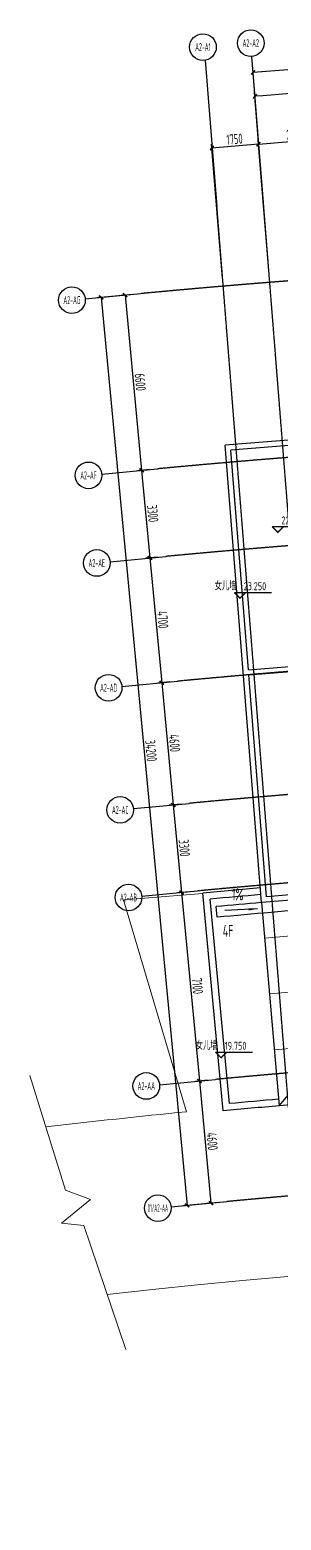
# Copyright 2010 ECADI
# Model space of a CAD drawing. Header units: millimetres. Extents: x 11677979 to 11902225, y -6694179 to -6308891.
# Drawn here: x 11744094 to 11753522, y -6418313 to -6362425 of the extents above; entities that cross this region are included whole.
import ezdxf
from ezdxf.enums import TextEntityAlignment as Align

# ---------------------------------------------------------------- set-up
doc = ezdxf.new("R2010")
doc.units = ezdxf.units.MM
doc.header["$LTSCALE"] = 10
doc.linetypes.add('A2-RG-AXIS$0$CENTER', pattern=[2, 1.25, -0.25, 0.25, -0.25])
doc.linetypes.add('A2-RG-AXIS$0$DOTE', pattern=[2.42, 2, -0.2, 0.02, -0.2])
for name, color, linetype in [('A2-RG-AXIS$0$A-AXIS', 1, 'Continuous'), ('A2-RG-AXIS$0$A-DIMS-100', 1, 'Continuous'), ('A2-RG-AXIS$0$A-GRID', 1, 'A2-RG-AXIS$0$CENTER'), ('A2-RG-AXIS$0$A-SYMB', 4, 'Continuous'), ('A2-RI-RF$0$$0$AUDIT_D_120618114340-341', 1, 'Continuous'), ('A2-RI-RF$0$$2$A-SYMB', 4, 'Continuous'), ('A2-RI-RF$0$A-ROOF-DRAN', 175, 'Continuous'), ('A2-RI-RF$0$A-ROOF-EDGE', 2, 'Continuous'), ('A2-RI-RF$0$A-SYMB-AREA', 4, 'Continuous'), ('A2-RI-RF$0$A-SYMB-NAME', 4, 'Continuous'), ('A2-RI-RF$0$an-wall-prht', 2, 'Continuous')]:
    doc.layers.add(name, color=color, linetype=linetype)
doc.layers.add('A2-RI-RF$0$A-DETL-LLIN', color=3, linetype='Continuous', lineweight=5)
doc.layers.add('A2-RI-RF$0$A-DETL-MLIN', color=3, linetype='Continuous', lineweight=9)
doc.styles.add('A2-RG-AXIS$0$ECADI', font='hzs.shx', dxfattribs={"width": 0.7, "bigfont": 'hztxt.shx'})
doc.styles.add('A2-RG-AXIS$0$XD2008', font='hzs.shx', dxfattribs={"width": 0.7, "bigfont": 'hztxt.shx'})
doc.styles.add('A2-RI-RF$0$$0$XD2008', font='xd-hzs.shx', dxfattribs={"width": 0.7, "bigfont": 'xd-hztxt.shx'})
doc.styles.add('A2-RI-RF$0$ECADI', font='hzs.shx', dxfattribs={"width": 0.7, "bigfont": 'hztxt.shx'})
doc.dimstyles.new('A2-RG-AXIS$0$XD150', dxfattribs={"dimscale": 300, "dimtxt": 2.5, "dimasz": 1.5, "dimexe": 1, "dimexo": 2, "dimgap": 0.5, "dimtad": 1, "dimdec": 0, "dimdsep": 46, "dimtxsty": 'A2-RG-AXIS$0$XD2008', "dimcen": 2.5, "dimclrt": 4, "dimaunit": 1, "dimadec": 3, "dimazin": 0, "dimtfac": 1, "dimtdec": 0, "dimtmove": 2, "dimatfit": 3, "dimfxl": 0, "dimtolj": 1, "dimtzin": 0, "dimarcsym": 0})
doc.dimstyles.new('A2-RG-AXIS$0$XD150$0', dxfattribs={"dimscale": 150, "dimtxt": 2.5, "dimasz": 1, "dimexe": 1, "dimexo": 2, "dimgap": 0.5, "dimtad": 1, "dimdec": 0, "dimdsep": 46, "dimtxsty": 'A2-RG-AXIS$0$XD2008', "dimblk": 'A2-RG-AXIS$0$_ArchTick', "dimcen": 2.5, "dimclrt": 4, "dimaunit": 1, "dimadec": 0, "dimazin": 0, "dimtfac": 1, "dimtdec": 0, "dimtmove": 2, "dimatfit": 3, "dimfxl": 0, "dimtolj": 1, "dimtzin": 0, "dimarcsym": 0})

# ---------------------------------------------------------------- blocks, each defined once
blk = doc.blocks.new('A2-RG-AXIS$0$ECADI-TAG-GRID')
at = {"color": 13}
blk.add_circle((0, 0), 5, dxfattribs=at)
at = {"style": 'A2-RG-AXIS$0$ECADI', "width": 0.7}
blk.add_attdef('GRID', text='', height=5, dxfattribs=at).set_placement((0, 0), align=Align.MIDDLE)
blk = doc.blocks.new('A2-RG-AXIS$0$_ArchTick')
at = {"color": 0, "linetype": 'ByBlock', "const_width": 0.4}
blk.add_lwpolyline([(-0.5, -0.5), (0.5, 0.5)], dxfattribs=at)
blk = doc.blocks.new('*D513')
at = {"layer": 'A2-RG-AXIS$0$A-DIMS-100', "color": 0, "lineweight": -2, "ltscale": 3, "transparency": 16777216}
for p, q in [((11747964, -6372346), (11747516, -6372388)), ((11747665, -6372374), (11748287, -6378945)), ((11748586, -6378916), (11748138, -6378959))]:
    blk.add_line(p, q, dxfattribs=at)
at = {"layer": 'Defpoints', "color": 0, "ltscale": 3, "transparency": 16777216}
for p in [(11748263, -6372318), (11748287, -6378945), (11748885, -6378888)]:
    blk.add_point(p, dxfattribs=at)
at = {"layer": 'A2-RG-AXIS$0$A-DIMS-100', "color": 0, "lineweight": -2, "ltscale": 3, "transparency": 16777216, "xscale": 150, "yscale": 150, "zscale": 150}
for p, rotation in [((11747665, -6372374), 95.40764197919357), ((11748287, -6378945), 275.4076419791936)]:
    blk.add_blockref('A2-RG-AXIS$0$_ArchTick', p, dxfattribs=dict(at, rotation=rotation))
at = {"layer": 'A2-RG-AXIS$0$A-DIMS-100', "color": 4, "ltscale": 3, "transparency": 16777216, "insert": (11748238, -6375635), "char_height": 375, "attachment_point": 5, "rotation": 275.4076, "style": 'A2-RG-AXIS$0$XD2008'}
blk.add_mtext('\\A1;6600', dxfattribs=at)
blk = doc.blocks.new('*D514')
at = {"layer": 'A2-RG-AXIS$0$A-DIMS-100', "color": 0, "lineweight": -2, "ltscale": 3, "transparency": 16777216}
for p, q in [((11748586, -6378916), (11748138, -6378959)), ((11748287, -6378945), (11748598, -6382230)), ((11748897, -6382202), (11748449, -6382244))]:
    blk.add_line(p, q, dxfattribs=at)
at = {"layer": 'Defpoints', "color": 0, "ltscale": 3, "transparency": 16777216}
for p in [(11748885, -6378888), (11748598, -6382230), (11749196, -6382174)]:
    blk.add_point(p, dxfattribs=at)
at = {"layer": 'A2-RG-AXIS$0$A-DIMS-100', "color": 0, "lineweight": -2, "ltscale": 3, "transparency": 16777216, "xscale": 150, "yscale": 150, "zscale": 150}
for p, rotation in [((11748287, -6378945), 95.40764194036541), ((11748598, -6382230), 275.4076419403654)]:
    blk.add_blockref('A2-RG-AXIS$0$_ArchTick', p, dxfattribs=dict(at, rotation=rotation))
at = {"layer": 'A2-RG-AXIS$0$A-DIMS-100', "color": 4, "ltscale": 3, "transparency": 16777216, "insert": (11748704, -6380563), "char_height": 375, "attachment_point": 5, "rotation": 275.4076, "style": 'A2-RG-AXIS$0$XD2008'}
blk.add_mtext('\\A1;3300', dxfattribs=at)
blk = doc.blocks.new('*D515')
at = {"layer": 'A2-RG-AXIS$0$A-DIMS-100', "color": 0, "lineweight": -2, "ltscale": 3, "transparency": 16777216}
for p, q in [((11748897, -6382202), (11748449, -6382244)), ((11748598, -6382230), (11749041, -6386909)), ((11749340, -6386881), (11748892, -6386923))]:
    blk.add_line(p, q, dxfattribs=at)
at = {"layer": 'Defpoints', "color": 0, "ltscale": 3, "transparency": 16777216}
for p in [(11749196, -6382174), (11749041, -6386909), (11749638, -6386853)]:
    blk.add_point(p, dxfattribs=at)
at = {"layer": 'A2-RG-AXIS$0$A-DIMS-100', "color": 0, "lineweight": -2, "ltscale": 3, "transparency": 16777216, "xscale": 150, "yscale": 150, "zscale": 150}
for p, rotation in [((11748598, -6382230), 95.40764194036541), ((11749041, -6386909), 275.4076419403654)]:
    blk.add_blockref('A2-RG-AXIS$0$_ArchTick', p, dxfattribs=dict(at, rotation=rotation))
at = {"layer": 'A2-RG-AXIS$0$A-DIMS-100', "color": 4, "ltscale": 3, "transparency": 16777216, "insert": (11749081, -6384545), "char_height": 375, "attachment_point": 5, "rotation": 275.4076, "style": 'A2-RG-AXIS$0$XD2008'}
blk.add_mtext('\\A1;4700', dxfattribs=at)
blk = doc.blocks.new('*D516')
at = {"layer": 'A2-RG-AXIS$0$A-DIMS-100', "color": 0, "lineweight": -2, "ltscale": 3, "transparency": 16777216}
for p, q in [((11749340, -6386881), (11748892, -6386923)), ((11749041, -6386909), (11749475, -6391489)), ((11749773, -6391460), (11749325, -6391503))]:
    blk.add_line(p, q, dxfattribs=at)
at = {"layer": 'Defpoints', "color": 0, "ltscale": 3, "transparency": 16777216}
for p in [(11749638, -6386853), (11749475, -6391489), (11750072, -6391432)]:
    blk.add_point(p, dxfattribs=at)
at = {"layer": 'A2-RG-AXIS$0$A-DIMS-100', "color": 0, "lineweight": -2, "ltscale": 3, "transparency": 16777216, "xscale": 150, "yscale": 150, "zscale": 150}
for p, rotation in [((11749041, -6386909), 95.40764194036541), ((11749475, -6391489), 275.4076419403654)]:
    blk.add_blockref('A2-RG-AXIS$0$_ArchTick', p, dxfattribs=dict(at, rotation=rotation))
at = {"layer": 'A2-RG-AXIS$0$A-DIMS-100', "color": 4, "ltscale": 3, "transparency": 16777216, "insert": (11749519, -6389174), "char_height": 375, "attachment_point": 5, "rotation": 275.4076, "style": 'A2-RG-AXIS$0$XD2008'}
blk.add_mtext('\\A1;4600', dxfattribs=at)
blk = doc.blocks.new('*D517')
at = {"layer": 'A2-RG-AXIS$0$A-DIMS-100', "color": 0, "lineweight": -2, "ltscale": 3, "transparency": 16777216}
for p, q in [((11749773, -6391460), (11749325, -6391503)), ((11749475, -6391489), (11749786, -6394774)), ((11750084, -6394746), (11749636, -6394788))]:
    blk.add_line(p, q, dxfattribs=at)
at = {"layer": 'Defpoints', "color": 0, "ltscale": 3, "transparency": 16777216}
for p in [(11750072, -6391432), (11749786, -6394774), (11750383, -6394717)]:
    blk.add_point(p, dxfattribs=at)
at = {"layer": 'A2-RG-AXIS$0$A-DIMS-100', "color": 0, "lineweight": -2, "ltscale": 3, "transparency": 16777216, "xscale": 150, "yscale": 150, "zscale": 150}
for p, rotation in [((11749475, -6391489), 95.40764194036541), ((11749786, -6394774), 275.4076419403654)]:
    blk.add_blockref('A2-RG-AXIS$0$_ArchTick', p, dxfattribs=dict(at, rotation=rotation))
at = {"layer": 'A2-RG-AXIS$0$A-DIMS-100', "color": 4, "ltscale": 3, "transparency": 16777216, "insert": (11749891, -6393107), "char_height": 375, "attachment_point": 5, "rotation": 275.4076, "style": 'A2-RG-AXIS$0$XD2008'}
blk.add_mtext('\\A1;3300', dxfattribs=at)
blk = doc.blocks.new('*D518')
at = {"layer": 'A2-RG-AXIS$0$A-DIMS-100', "color": 0, "lineweight": -2, "ltscale": 3, "transparency": 16777216}
for p, q in [((11750084, -6394746), (11749636, -6394788)), ((11749786, -6394774), (11750455, -6401842)), ((11750753, -6401814), (11750305, -6401857))]:
    blk.add_line(p, q, dxfattribs=at)
at = {"layer": 'Defpoints', "color": 0, "ltscale": 3, "transparency": 16777216}
for p in [(11750383, -6394717), (11750455, -6401842), (11751052, -6401786)]:
    blk.add_point(p, dxfattribs=at)
at = {"layer": 'A2-RG-AXIS$0$A-DIMS-100', "color": 0, "lineweight": -2, "ltscale": 3, "transparency": 16777216, "xscale": 150, "yscale": 150, "zscale": 150}
for p, rotation in [((11749786, -6394774), 95.40764194036541), ((11750455, -6401842), 275.4076419403654)]:
    blk.add_blockref('A2-RG-AXIS$0$_ArchTick', p, dxfattribs=dict(at, rotation=rotation))
at = {"layer": 'A2-RG-AXIS$0$A-DIMS-100', "color": 4, "ltscale": 3, "transparency": 16777216, "insert": (11750382, -6398283), "char_height": 375, "attachment_point": 5, "rotation": 275.4076, "style": 'A2-RG-AXIS$0$XD2008'}
blk.add_mtext('\\A1;7100', dxfattribs=at)
blk = doc.blocks.new('*D519')
at = {"layer": 'A2-RG-AXIS$0$A-DIMS-100', "color": 0, "lineweight": -2, "ltscale": 3, "transparency": 16777216}
for p, q in [((11750753, -6401814), (11750305, -6401857)), ((11750455, -6401842), (11750888, -6406422)), ((11751187, -6406394), (11750739, -6406436))]:
    blk.add_line(p, q, dxfattribs=at)
at = {"layer": 'Defpoints', "color": 0, "ltscale": 3, "transparency": 16777216}
for p in [(11751052, -6401786), (11751486, -6406365), (11750888, -6406422)]:
    blk.add_point(p, dxfattribs=at)
at = {"layer": 'A2-RG-AXIS$0$A-DIMS-100', "color": 0, "lineweight": -2, "ltscale": 3, "transparency": 16777216, "xscale": 150, "yscale": 150, "zscale": 150}
for p, rotation in [((11750455, -6401842), 95.40764194036541), ((11750888, -6406422), 275.4076419403654)]:
    blk.add_blockref('A2-RG-AXIS$0$_ArchTick', p, dxfattribs=dict(at, rotation=rotation))
at = {"layer": 'A2-RG-AXIS$0$A-DIMS-100', "color": 4, "ltscale": 3, "transparency": 16777216, "insert": (11750933, -6404107), "char_height": 375, "attachment_point": 5, "rotation": 275.4076, "style": 'A2-RG-AXIS$0$XD2008'}
blk.add_mtext('\\A1;4600', dxfattribs=at)
blk = doc.blocks.new('*D520')
at = {"layer": 'A2-RG-AXIS$0$A-DIMS-100', "color": 0, "lineweight": -2, "ltscale": 3, "transparency": 16777216}
for p, q in [((11747964, -6372346), (11746620, -6372473)), ((11746769, -6372459), (11749992, -6406507)), ((11751187, -6406394), (11749843, -6406521))]:
    blk.add_line(p, q, dxfattribs=at)
at = {"layer": 'Defpoints', "color": 0, "ltscale": 3, "transparency": 16777216}
for p in [(11748263, -6372318), (11751486, -6406365), (11749992, -6406507)]:
    blk.add_point(p, dxfattribs=at)
at = {"layer": 'A2-RG-AXIS$0$A-DIMS-100', "color": 0, "lineweight": -2, "ltscale": 3, "transparency": 16777216, "xscale": 150, "yscale": 150, "zscale": 150}
for p, rotation in [((11746769, -6372459), 95.40764197918442), ((11749992, -6406507), 275.4076419791845)]:
    blk.add_blockref('A2-RG-AXIS$0$_ArchTick', p, dxfattribs=dict(at, rotation=rotation))
at = {"layer": 'A2-RG-AXIS$0$A-DIMS-100', "color": 4, "ltscale": 3, "transparency": 16777216, "insert": (11748642, -6389458), "char_height": 375, "attachment_point": 5, "rotation": 275.4076, "style": 'A2-RG-AXIS$0$XD2008'}
blk.add_mtext('\\A1;34200', dxfattribs=at)
blk = doc.blocks.new('*D492')
at = {"layer": 'A2-RG-AXIS$0$A-DIMS-100', "color": 0, "lineweight": -2, "ltscale": 3, "transparency": 16777216}
for p, q in [((11753070, -6371598), (11752455, -6363872)), ((11854556, -6379588), (11856371, -6372053))]:
    blk.add_line(p, q, dxfattribs=at)
blk.add_arc((11778731, -6694179), 331200, 76.44866, 94.54827, dxfattribs=at)
at = {"layer": 'Defpoints', "color": 0, "ltscale": 3, "transparency": 16777216}
for p in [(11822065, -6365826), (11753093, -6371897), (11854485, -6379879), (11778731, -6694179)]:
    blk.add_point(p, dxfattribs=at)
at = {"layer": 'A2-RG-AXIS$0$A-DIMS-100', "color": 0, "lineweight": -2, "ltscale": 3, "transparency": 16777216, "xscale": 150, "yscale": 150, "zscale": 150}
for p, rotation in [((11752467, -6364022), 184.5482656226652), ((11856336, -6372199), 346.4486630674553)]:
    blk.add_blockref('A2-RG-AXIS$0$_ArchTick', p, dxfattribs=dict(at, rotation=rotation))
at = {"layer": 'A2-RG-AXIS$0$A-DIMS-100', "color": 4, "ltscale": 3, "transparency": 16777216, "insert": (11804749, -6363703), "char_height": 375, "attachment_point": 5, "rotation": 355.4985, "style": 'A2-RG-AXIS$0$XD2008'}
blk.add_mtext('\\A1;18°5\'59"', dxfattribs=at)
blk = doc.blocks.new('*D493')
at = {"layer": 'A2-RG-AXIS$0$A-DIMS-100', "color": 0, "lineweight": -2, "ltscale": 3, "transparency": 16777216}
for p, q in [((11762343, -6370994), (11761996, -6364153)), ((11753070, -6371598), (11752526, -6364769))]:
    blk.add_line(p, q, dxfattribs=at)
blk.add_arc((11778731, -6694179), 330300, 92.90285, 94.54827, dxfattribs=at)
at = {"layer": 'Defpoints', "color": 0, "ltscale": 3, "transparency": 16777216}
for p in [(11758846, -6364478), (11762358, -6371294), (11753093, -6371897), (11778731, -6694179)]:
    blk.add_point(p, dxfattribs=at)
at = {"layer": 'A2-RG-AXIS$0$A-DIMS-100', "color": 0, "lineweight": -2, "ltscale": 3, "transparency": 16777216, "xscale": 150, "yscale": 150, "zscale": 150}
for p, rotation in [((11762003, -6364303), 2.902847210932435), ((11752538, -6364919), 184.5482656226654)]:
    blk.add_blockref('A2-RG-AXIS$0$_ArchTick', p, dxfattribs=dict(at, rotation=rotation))
at = {"layer": 'A2-RG-AXIS$0$A-DIMS-100', "color": 4, "ltscale": 3, "transparency": 16777216, "insert": (11757249, -6364279), "char_height": 375, "attachment_point": 5, "rotation": 3.7256, "style": 'A2-RG-AXIS$0$XD2008'}
blk.add_mtext('\\A1;1°38\'44"', dxfattribs=at)
blk = doc.blocks.new('*D495')
at = {"layer": 'A2-RG-AXIS$0$A-DIMS-100', "color": 0, "lineweight": -2, "ltscale": 3, "transparency": 16777216}
for p, q in [((11753069, -6371598), (11752655, -6366565)), ((11751325, -6371741), (11750911, -6366708)), ((11752667, -6366714), (11750923, -6366858))]:
    blk.add_line(p, q, dxfattribs=at)
at = {"layer": 'Defpoints', "color": 0, "ltscale": 3, "transparency": 16777216}
for p in [(11750923, -6366858), (11751349, -6372040), (11753093, -6371897)]:
    blk.add_point(p, dxfattribs=at)
at = {"layer": 'A2-RG-AXIS$0$A-DIMS-100', "color": 0, "lineweight": -2, "ltscale": 3, "transparency": 16777216, "xscale": 150, "yscale": 150, "zscale": 150}
for p, rotation in [((11752667, -6366714), 4.703335377969911), ((11750923, -6366858), 184.7033353779699)]:
    blk.add_blockref('A2-RG-AXIS$0$_ArchTick', p, dxfattribs=dict(at, rotation=rotation))
at = {"layer": 'A2-RG-AXIS$0$A-DIMS-100', "color": 4, "ltscale": 3, "transparency": 16777216, "insert": (11751773, -6366524), "char_height": 375, "attachment_point": 5, "rotation": 4.7033, "style": 'A2-RG-AXIS$0$XD2008'}
blk.add_mtext('\\A1;1750', dxfattribs=at)
blk = doc.blocks.new('*D496')
at = {"layer": 'A2-RG-AXIS$0$A-DIMS-100', "color": 0, "lineweight": -2, "ltscale": 3, "transparency": 16777216}
for p, q in [((11753069, -6371598), (11752655, -6366565)), ((11752667, -6366714), (11755458, -6366485)), ((11755861, -6371388), (11755445, -6366335))]:
    blk.add_line(p, q, dxfattribs=at)
at = {"layer": 'Defpoints', "color": 0, "ltscale": 3, "transparency": 16777216}
for p in [(11755458, -6366485), (11755886, -6371687), (11753093, -6371897)]:
    blk.add_point(p, dxfattribs=at)
at = {"layer": 'A2-RG-AXIS$0$A-DIMS-100', "color": 0, "lineweight": -2, "ltscale": 3, "transparency": 16777216, "xscale": 150, "yscale": 150, "zscale": 150}
for p, rotation in [((11752667, -6366714), 184.7033353782177), ((11755458, -6366485), 4.703335378217715)]:
    blk.add_blockref('A2-RG-AXIS$0$_ArchTick', p, dxfattribs=dict(at, rotation=rotation))
at = {"layer": 'A2-RG-AXIS$0$A-DIMS-100', "color": 4, "ltscale": 3, "transparency": 16777216, "insert": (11754041, -6366338), "char_height": 375, "attachment_point": 5, "rotation": 4.7033, "style": 'A2-RG-AXIS$0$XD2008'}
blk.add_mtext('\\A1;2800', dxfattribs=at)
blk = doc.blocks.new('A2-RI-RF$0$$2$ECADI-TAG-HGHT（国标）')
at = {"color": 1}
blk.add_line((-2.12, 2.12), (11.77, 2.12), dxfattribs=at)
at = {"color": 1, "const_width": 0.5}
blk.add_lwpolyline([(-2.12, 2.12), (0, 0), (2.12, 2.12)], dxfattribs=at)
at = {"style": 'A2-RI-RF$0$$0$XD2008', "width": 0.7}
blk.add_attdef('FL', text='', height=3, dxfattribs=at).set_placement((-2.69, 2.97), align=Align.RIGHT)
for tag, p in [('F.F.L.', (2.28, 2.97)), ('T.O.S.', (2.28, -1.1))]:
    blk.add_attdef(tag, p, '', height=3, dxfattribs=at)
blk = doc.blocks.new('A2-RI-RF$0$5erhfh')
at = {"layer": 'A2-RI-RF$0$A-SYMB-AREA', "style": 'A2-RI-RF$0$ECADI', "width": 0.7}
blk.add_attdef('340M2', text='', height=2.5, dxfattribs=at).set_placement((0, 1.25), align=Align.MIDDLE_LEFT)
at = {"layer": 'A2-RI-RF$0$A-SYMB-NAME', "style": 'A2-RI-RF$0$ECADI', "width": 0.7}
blk.add_attdef('CHINESENAME', (-12.29, 3.09), '', height=4.5, dxfattribs=at)
blk = doc.blocks.new('A2-RI-RF$0$5urthfgh')
at = {"layer": 'A2-RI-RF$0$A-DETL-MLIN'}
for p, q in [((2457, -1133), (116, -1336)), ((2639, -3225), (297, -3428)), ((2588, -5338), (479, -5521))]:
    blk.add_line(p, q, dxfattribs=at)
at = {"layer": 'A2-RI-RF$0$an-wall-prht'}
for p, q in [((0, 0), (661, -7621)), ((661, -7621), (2800, -5086))]:
    blk.add_line(p, q, dxfattribs=at)
blk.add_arc((25944, -299026), 292500, 76.03854, 94.95868, dxfattribs=at)
blk = doc.blocks.new('A2-RG-AXIS')
at = {"layer": 'A2-RG-AXIS$0$A-AXIS', "ltscale": 3}
for p, q in [((11750675.2, -6363567.2), (11751111, -6369045.1)), ((11752855.5, -6368906.3), (11752419.3, -6363423.6)), ((11746171.9, -6372515.5), (11748262.6, -6372317.6)), ((11746793.9, -6379086.1), (11748884.5, -6378888.2)), ((11747104.9, -6382371.4), (11749195.5, -6382173.5)), ((11747547.8, -6387050.5), (11749638.5, -6386852.6)), ((11747981.3, -6391630.1), (11750072, -6391432.1)), ((11748292.3, -6394915.4), (11750383, -6394717.5)), ((11748961.4, -6401983.8), (11751052.1, -6401785.8)), ((11749394.9, -6406563.3), (11751485.6, -6406365.4))]:
    blk.add_line(p, q, dxfattribs=at)
at = {"layer": 'A2-RG-AXIS$0$A-GRID', "linetype": 'A2-RG-AXIS$0$DOTE'}
for p, q in [((11756043.3, -6408979.7), (11752855.5, -6368906.3)), ((11754299.2, -6409123.8), (11751111, -6369045.1))]:
    blk.add_line(p, q, dxfattribs=at)
for radius, start, end in [(323300, 75.589285, 95.407644), (316700, 75.589285, 95.407644), (313400, 75.589285, 95.407644), (308700, 75.589285, 95.407644), (304100, 75.589285, 95.407644), (300800, 75.589285, 95.407644), (293700, 75.589281, 95.407645), (289100, 75.589281, 95.407645)]:
    blk.add_arc((11778730.7, -6694178.7), radius, start, end, dxfattribs=at)
at = {"layer": 'A2-RG-AXIS$0$A-SYMB'}
ref = blk.add_blockref('A2-RG-AXIS$0$ECADI-TAG-GRID', (11750587, -6363072.7), dxfattribs=dict(at, xscale=100, yscale=100, zscale=100))
ref.add_attrib('GRID', 'A2-A1', dxfattribs={"layer": '0', "extrusion": (0, 0, -1), "height": 300, "style": 'A2-RG-AXIS$0$ECADI', "text_generation_flag": 2, "width": 0.5}).set_placement((-11750587, -6363072.7), align=Align.MIDDLE)
ref = blk.add_blockref('A2-RG-AXIS$0$ECADI-TAG-GRID', (11752379.7, -6362925.2), dxfattribs=dict(at, xscale=100, yscale=100, zscale=100))
ref.add_attrib('GRID', 'A2-A2', dxfattribs={"layer": '0', "extrusion": (0, 0, -1), "height": 300, "style": 'A2-RG-AXIS$0$ECADI', "text_generation_flag": 2, "width": 0.5}).set_placement((-11752379.7, -6362925.2), align=Align.MIDDLE)
ref = blk.add_blockref('A2-RG-AXIS$0$ECADI-TAG-GRID', (11745674.1, -6372562.6), dxfattribs=dict(at, xscale=100, yscale=100, zscale=100))
ref.add_attrib('GRID', 'A2-AG', dxfattribs={"layer": '0', "extrusion": (0, 0, -1), "height": 300, "style": 'A2-RG-AXIS$0$ECADI', "text_generation_flag": 2, "width": 0.5}).set_placement((-11745674.1, -6372562.6), align=Align.MIDDLE)
ref = blk.add_blockref('A2-RG-AXIS$0$ECADI-TAG-GRID', (11746296.1, -6379133.3), dxfattribs=dict(at, xscale=100, yscale=100, zscale=100))
ref.add_attrib('GRID', 'A2-AF', dxfattribs={"layer": '0', "extrusion": (0, 0, -1), "height": 300, "style": 'A2-RG-AXIS$0$ECADI', "text_generation_flag": 2, "width": 0.5}).set_placement((-11746296.1, -6379133.3), align=Align.MIDDLE)
ref = blk.add_blockref('A2-RG-AXIS$0$ECADI-TAG-GRID', (11746607.1, -6382418.6), dxfattribs=dict(at, xscale=100, yscale=100, zscale=100))
ref.add_attrib('GRID', 'A2-AE', dxfattribs={"layer": '0', "extrusion": (0, 0, -1), "height": 300, "style": 'A2-RG-AXIS$0$ECADI', "text_generation_flag": 2, "width": 0.5}).set_placement((-11746607.1, -6382418.6), align=Align.MIDDLE)
ref = blk.add_blockref('A2-RG-AXIS$0$ECADI-TAG-GRID', (11747050, -6387097.6), dxfattribs=dict(at, xscale=100, yscale=100, zscale=100))
ref.add_attrib('GRID', 'A2-AD', dxfattribs={"layer": '0', "extrusion": (0, 0, -1), "height": 300, "style": 'A2-RG-AXIS$0$ECADI', "text_generation_flag": 2, "width": 0.5}).set_placement((-11747050, -6387097.6), align=Align.MIDDLE)
ref = blk.add_blockref('A2-RG-AXIS$0$ECADI-TAG-GRID', (11747483.6, -6391677.2), dxfattribs=dict(at, xscale=100, yscale=100, zscale=100))
ref.add_attrib('GRID', 'A2-AC', dxfattribs={"layer": '0', "extrusion": (0, 0, -1), "height": 300, "style": 'A2-RG-AXIS$0$ECADI', "text_generation_flag": 2, "width": 0.5}).set_placement((-11747483.6, -6391677.2), align=Align.MIDDLE)
ref = blk.add_blockref('A2-RG-AXIS$0$ECADI-TAG-GRID', (11747794.5, -6394962.5), dxfattribs=dict(at, xscale=100, yscale=100, zscale=100))
ref.add_attrib('GRID', 'A2-AB', dxfattribs={"layer": '0', "extrusion": (0, 0, -1), "height": 300, "style": 'A2-RG-AXIS$0$ECADI', "text_generation_flag": 2, "width": 0.5}).set_placement((-11747794.5, -6394962.5), align=Align.MIDDLE)
ref = blk.add_blockref('A2-RG-AXIS$0$ECADI-TAG-GRID', (11748463.7, -6402030.9), dxfattribs=dict(at, xscale=100, yscale=100, zscale=100))
ref.add_attrib('GRID', 'A2-AA', dxfattribs={"layer": '0', "extrusion": (0, 0, -1), "height": 300, "style": 'A2-RG-AXIS$0$ECADI', "text_generation_flag": 2, "width": 0.5}).set_placement((-11748463.7, -6402030.9), align=Align.MIDDLE)
ref = blk.add_blockref('A2-RG-AXIS$0$ECADI-TAG-GRID', (11748897.2, -6406610.4), dxfattribs=dict(at, xscale=100, yscale=100, zscale=100))
ref.add_attrib('GRID', '01/A2-AA', dxfattribs={"layer": '0', "extrusion": (0, 0, -1), "height": 300, "style": 'A2-RG-AXIS$0$ECADI', "text_generation_flag": 2, "width": 0.4}).set_placement((-11748897.2, -6406610.4), align=Align.MIDDLE)
at = {"layer": 'A2-RG-AXIS$0$A-DIMS-100', "ltscale": 3}
for base, p1, override, picture, middle in [((11822064.9, -6365825.9), (11854485.2, -6379879.3), {"dimscale": 150, "dimasz": 1, "dimblk": 'A2-RG-AXIS$0$_ArchTick', "dimadec": 4}, '*D492', (11804748.6, -6363703.1)), ((11758846.5, -6364477.8), (11762358, -6371293.6), {"dimscale": 150, "dimasz": 1, "dimblk": 'A2-RG-AXIS$0$_ArchTick', "dimaunit": 1, "dimadec": 4}, '*D493', (11757249.3, -6364279.1))]:
    dim = blk.add_angular_dim_3p(base=base, center=(11778730.7, -6694178.7), p1=p1, p2=(11753093.4, -6371896.8), dimstyle='A2-RG-AXIS$0$XD150', override=override, dxfattribs=at)
    dim.commit()
    dim.dimension.update_dxf_attribs({"geometry": picture, "text_midpoint": middle})
for base, p1, p2, angle, picture, middle in [((11755457.5, -6366484.8), (11753093.4, -6371896.8), (11755885.5, -6371686.9), 4.70334, '*D496', (11754040.7, -6366338)), ((11748598.2, -6382230.1), (11748884.5, -6378888.2), (11749195.5, -6382173.5), 95.40764, '*D514', (11748704, -6380562.7)), ((11749041.1, -6386909.2), (11749195.5, -6382173.5), (11749638.5, -6386852.6), 95.40764, '*D515', (11749081, -6384544.9)), ((11749474.6, -6391488.7), (11749638.5, -6386852.6), (11750072, -6391432.1), 95.40764, '*D516', (11749519.2, -6389174.2)), ((11749785.6, -6394774), (11750072, -6391432.1), (11750383, -6394717.5), 95.40764, '*D517', (11749891.5, -6393106.6)), ((11750454.8, -6401842.4), (11750383, -6394717.5), (11751052.1, -6401785.8), 95.40764, '*D518', (11750381.5, -6398283.5)), ((11750888.3, -6406421.9), (11751052.1, -6401785.8), (11751485.6, -6406365.4), 95.40764, '*D519', (11750932.8, -6404107.4))]:
    dim = blk.add_linear_dim(base=base, p1=p1, p2=p2, angle=angle, dimstyle='A2-RG-AXIS$0$XD150$0', dxfattribs=at)
    dim.commit()
    dim.dimension.update_dxf_attribs({"geometry": picture, "text_midpoint": middle})
for p1, p2, distance, picture, middle in [((11753093.4, -6371896.8), (11751349.3, -6372040.3), -5200, '*D495', (11751773.4, -6366524.5)), ((11748262.6, -6372317.6), (11748884.5, -6378888.2), -600, '*D513', (11748237.5, -6375634.7)), ((11748262.6, -6372317.6), (11751485.6, -6406365.4), -1500, '*D520', (11748642.1, -6389458.1))]:
    dim = blk.add_aligned_dim(p1=p1, p2=p2, distance=distance, dimstyle='A2-RG-AXIS$0$XD150$0', dxfattribs=at)
    dim.commit()
    dim.dimension.update_dxf_attribs({"geometry": picture, "text_midpoint": middle})
blk = doc.blocks.new('A2-RI-RF')
at = {"layer": 'A2-RI-RF$0$$0$AUDIT_D_120618114340-341'}
blk.add_line((11752631.2, -6395388.6), (11751405.6, -6395456.2), dxfattribs=at)
at = {"layer": 'A2-RI-RF$0$$0$AUDIT_D_120618114340-341', "extrusion": (0, 0, -1)}
blk.add_solid([(-11752301.6, -6395450.9), (-11752296.5, -6395367), (-11752635.2, -6395388.3)], dxfattribs=at)
at = {"layer": 'A2-RI-RF$0$A-DETL-LLIN'}
for p in [(11750584.2, -6394810.9), (11749967.2, -6402995.9)]:
    blk.add_line(p, (11747602.7, -6395048.1), dxfattribs=at)
for radius, start, end in [(292600, 95.641464, 96.680333), (286100, 74.628938, 96.367991)]:
    blk.add_arc((11778730.7, -6694178.7), radius, start, end, dxfattribs=at)
at = {"layer": 'A2-RI-RF$0$A-DETL-MLIN'}
for p, q in [((11744093.8, -6401640.1), (11745430.2, -6405937)), ((11746367.3, -6406286.2), (11745288, -6407177.9)), ((11745430.2, -6405937), (11746367.3, -6406286.2)), ((11745288, -6407177.9), (11746125.5, -6407257.6)), ((11746125.5, -6407257.6), (11747696.7, -6411913.5))]:
    blk.add_line(p, q, dxfattribs=at)
at = {"layer": 'A2-RI-RF$0$A-ROOF-DRAN'}
blk.add_line((11751121, -6395703), (11751083.6, -6395304.7), dxfattribs=at)
for radius, start, end in [(300150, 94.958671, 95.285069), (299750, 94.509482, 95.284955)]:
    blk.add_arc((11778730.7, -6694178.7), radius, start, end, dxfattribs=at)
at = {"layer": 'A2-RI-RF$0$A-ROOF-EDGE'}
for p, q in [((11756755.9, -6377583.5), (11751422.2, -6378001.5)), ((11756572.3, -6377798.5), (11751637.5, -6378185.2)), ((11752786.6, -6395152.1), (11751422.2, -6378001.5)), ((11752292.5, -6386419.1), (11751637.5, -6378185.2)), ((11751351.5, -6402962.9), (11750584, -6394798.9)), ((11751577.1, -6402690.7), (11750856.3, -6395024.5))]:
    blk.add_line(p, q, dxfattribs=at)
for points in [[(11752292.5, -6386419.1), (11757225.6, -6386026.6), (11757905, -6394551.6)], [(11752970, -6394935.5), (11752308.4, -6386618.5), (11757042.1, -6386241.8), (11757705.5, -6394565.5)]]:
    blk.add_lwpolyline(points, dxfattribs=at)
for radius, start, end in [(300150, 85.193143, 94.958671), (300700, 94.957875, 95.370975), (300350, 94.01412, 94.920244), (300450, 94.958216, 95.323295), (292500, 94.958678, 95.370975), (292750, 94.958678, 95.322046)]:
    blk.add_arc((11778730.7, -6694178.7), radius, start, end, dxfattribs=at)
ref = blk.add_blockref('A2-RI-RF$0$5erhfh', (11752204.9, -6395423.6), dxfattribs=dict(xscale=99.99999999968374, yscale=99.99999999968374, zscale=99.99999999968374, rotation=359.5617199320547))
ref.add_attrib('CHINESENAME', '1%%%', (11751672.4, -6395069.2), dxfattribs={"layer": 'A2-RI-RF$0$A-SYMB-NAME', "height": 450, "rotation": 359.56172, "style": 'A2-RI-RF$0$ECADI', "width": 0.7})
blk.add_blockref('A2-RI-RF$0$5urthfgh', (11752786.6, -6395152.1))
ref = blk.add_blockref('A2-RI-RF$0$5erhfh', (11752216.3, -6399075.3), dxfattribs=dict(xscale=100, yscale=100, zscale=100))
ref.add_attrib('CHINESENAME', '4F', (11751331, -6396440.9), dxfattribs={"layer": 'A2-RI-RF$0$A-SYMB-NAME', "height": 450, "style": 'A2-RI-RF$0$ECADI', "width": 0.7})
at = {"layer": 'A2-RI-RF$0$$2$A-SYMB'}
ref = blk.add_blockref('A2-RI-RF$0$$2$ECADI-TAG-HGHT（国标）', (11753394, -6381268.6), dxfattribs=dict(at, xscale=100, yscale=100, zscale=100))
ref.add_attrib('F.F.L.', '22.750（结构）', (11753531.6, -6380971.9), dxfattribs={"layer": '0', "height": 300, "style": 'A2-RI-RF$0$$0$XD2008', "width": 0.7})
ref = blk.add_blockref('A2-RI-RF$0$$2$ECADI-TAG-HGHT（国标）', (11751977.1, -6383736.2), dxfattribs=dict(at, xscale=100, yscale=100, zscale=100))
ref.add_attrib('F.F.L.', '23.250', (11752114.8, -6383439.5), dxfattribs={"layer": '0', "height": 300, "style": 'A2-RI-RF$0$$0$XD2008', "width": 0.7})
ref.add_attrib('FL', '女儿墙', dxfattribs={"layer": '0', "height": 300, "style": 'A2-RI-RF$0$$0$XD2008', "width": 0.7}).set_placement((11751845.8, -6383438.8), align=Align.RIGHT)
ref = blk.add_blockref('A2-RI-RF$0$$2$ECADI-TAG-HGHT（国标）', (11751267.1, -6400970.9), dxfattribs=dict(at, xscale=100, yscale=100, zscale=100))
ref.add_attrib('F.F.L.', '19.750', (11751404.8, -6400674.2), dxfattribs={"layer": '0', "height": 300, "style": 'A2-RI-RF$0$$0$XD2008', "width": 0.7})
ref.add_attrib('FL', '女儿墙', dxfattribs={"layer": '0', "height": 300, "style": 'A2-RI-RF$0$$0$XD2008', "width": 0.7}).set_placement((11751135.8, -6400673.4), align=Align.RIGHT)
at = {"layer": 'A2-RI-RF$0$A-DETL-LLIN'}
blk.add_blockref('A2-RG-AXIS', (0, 0), dxfattribs=at)

msp = doc.modelspace()

# ---------------------------------------------------------------- block references
for name in ['A2-RI-RF', 'A2-RG-AXIS']:
    msp.add_blockref(name, (0, 0))

doc.saveas('drawing.dxf')
